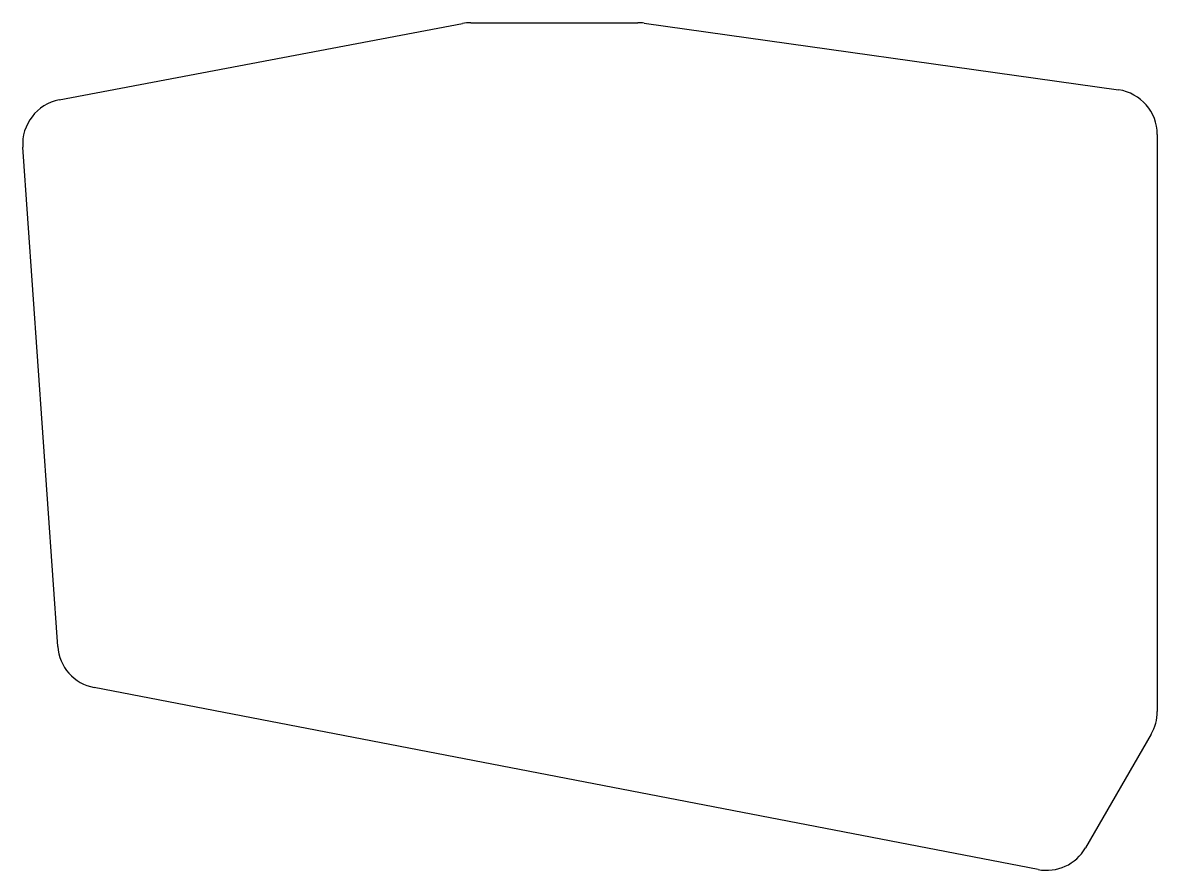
# Model space of a CAD drawing. Header units: millimetres. Extents: x 43 to 200, y -197 to -80.
import ezdxf

# ---------------------------------------------------------------- set-up
doc = ezdxf.new("R2010")
doc.units = ezdxf.units.MM

msp = doc.modelspace()

# ---------------------------------------------------------------- linework, layer by layer
for p, q in [((48.42, -90.81), (104, -80.27)), ((105.16, -80.16), (128.17, -80.16)), ((129.04, -80.22), (194.46, -89.43)), ((199.79, -95.57), (199.79, -175.2)), ((48.21, -166.23), (43.39, -97.34)), ((183.36, -196.99), (53.22, -171.88)), ((198.96, -178.3), (189.9, -194))]:
    msp.add_line(p, q)
for centre, start, end in [((105.16, -86.36), 90, 100.7458), ((128.17, -86.36), 81.9829, 90), ((193.59, -95.57), 0, 81.9829), ((49.57, -96.91), 100.7458, 184), ((54.39, -165.79), 184, 259.0817), ((193.59, -175.2), 330.008, 360), ((184.53, -190.9), 259.0817, 330.008)]:
    msp.add_arc(centre, 6.2, start, end)

doc.saveas('drawing.dxf')
